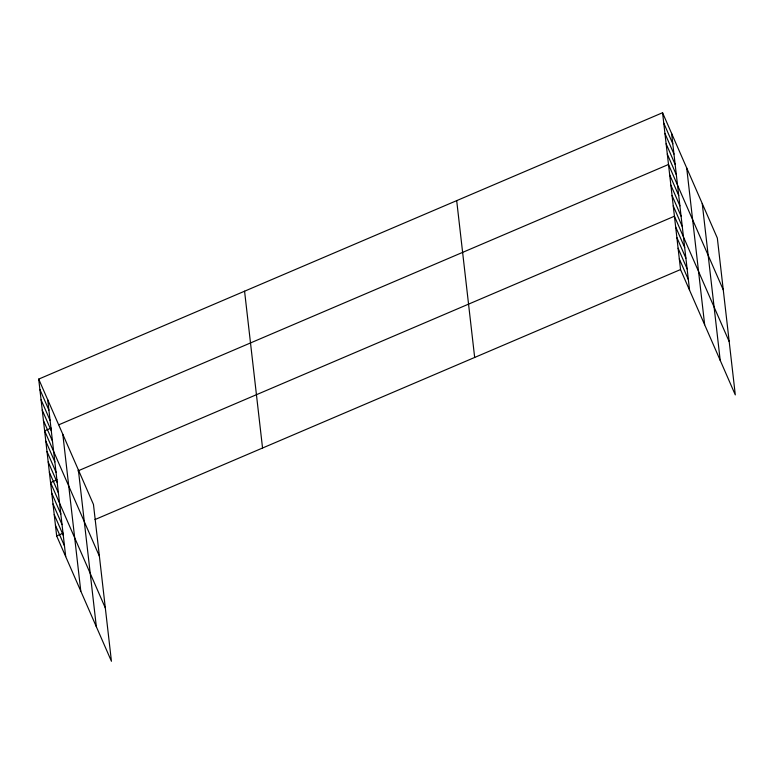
<?xml version="1.0" encoding="UTF-8"?>
<svg xmlns="http://www.w3.org/2000/svg" width="774" height="774" viewBox="0 0 774 774"><rect width="100%" height="100%" fill="white"/><g stroke="black" fill="none" stroke-linecap="round" stroke-linejoin="round"><path stroke-width="1.16" d="M38.7 379.105L93.46 504.445L111.437 661.267L56.666 535.927L38.7 379.105L662.563 112.733L717.334 238.073L735.3 394.895L680.539 269.555L662.563 112.733M51.2 428.051L44.631 430.857L99.391 556.196M58.863 424.771L668.494 164.485L723.255 289.824M57.131 479.803L50.562 482.608L105.322 607.948M77.942 470.921L674.425 216.236L729.185 341.576M56.666 535.927L63.245 533.122M94.999 519.557L680.539 269.555M663.753 123.076L672.78 143.751M664.943 133.428L673.97 154.094M666.124 143.78L675.151 164.446M667.314 154.132L676.341 174.798M669.684 174.837L678.711 195.503M670.874 185.18L679.901 205.845M672.055 195.532L681.081 216.198M673.245 205.884L682.271 226.55M675.654 226.898L684.68 247.564M676.873 237.56L685.899 258.226M678.092 248.222L687.128 268.897M679.32 258.893L688.347 279.559M39.89 389.448L48.917 410.123M41.07 399.8L50.097 420.466M42.26 410.152L51.287 430.818M43.441 420.505L52.477 441.17M45.821 441.209L54.848 461.875M47.001 451.552L56.028 472.217M48.191 461.904L57.218 482.57M49.372 472.256L58.408 492.922M51.781 493.27L60.807 513.936M53.009 503.932L62.036 524.598M54.228 514.594L63.255 535.269M55.447 525.265L64.474 545.931M702.241 203.533L720.207 360.355M686.693 167.939L704.659 324.761M671.6 133.399L689.566 290.221M456.689 200.63L474.665 357.453M244.574 291.198L262.55 448.02M78.368 469.905L96.344 626.727M62.82 434.311L80.796 591.133M47.727 399.771L65.703 556.593"/></g></svg>
